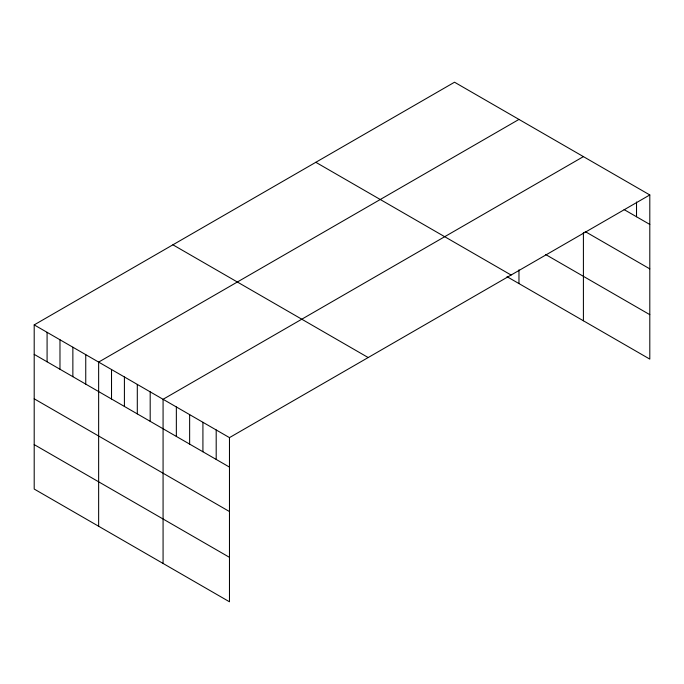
<?xml version="1.0" encoding="UTF-8"?>
<svg xmlns="http://www.w3.org/2000/svg" width="684" height="684" viewBox="0 0 684 684"><rect width="100%" height="100%" fill="white"/><g stroke="black" fill="none" stroke-linecap="round" stroke-linejoin="round"><path stroke-width="1.03" d="M34.2 324.891L229.473 437.623L229.473 601.783L34.2 489.051L34.2 324.891L454.527 82.217L649.8 194.949L649.8 359.109L506.998 276.669M518.968 119.418L98.641 362.092L98.641 526.252M583.409 156.619L163.074 399.294L163.074 563.454M229.473 437.623L649.8 194.949M624.124 209.603L649.8 224.429M585.179 231.56L649.8 268.872M545.67 254.542L649.8 314.666M315.82 162.296L511.093 275.036M172.907 244.804L368.18 357.544M34.2 354.363L229.473 467.104M34.2 398.806L229.473 511.546M34.2 444.6L229.473 557.34M636.522 202.019L636.522 216.76M583.409 232.577L583.409 320.779M518.968 269.821L518.968 283.578M216.195 429.962L216.195 459.434M202.917 422.293L202.917 451.765M189.639 414.632L189.639 444.104M176.352 406.963L176.352 436.435M150.189 391.855L150.189 421.327M137.304 384.417L137.304 413.888M124.411 376.969L124.411 406.45M111.526 369.531L111.526 399.003M85.748 354.654L85.748 384.126M72.863 347.207L72.863 376.687M59.978 339.768L59.978 369.24M47.085 332.33L47.085 361.802"/></g></svg>
